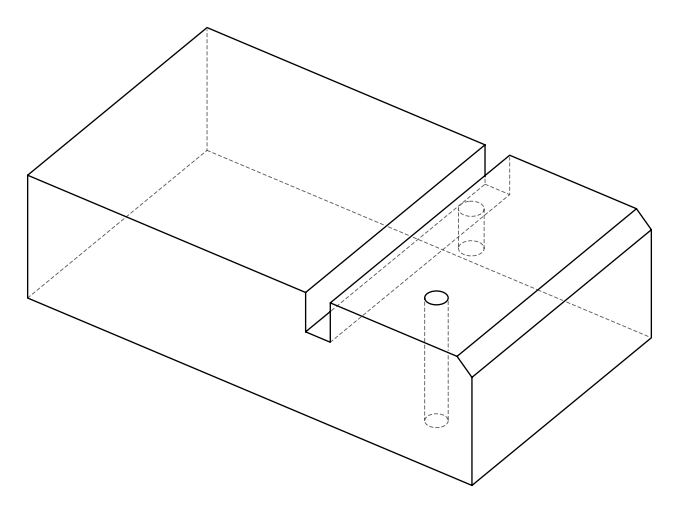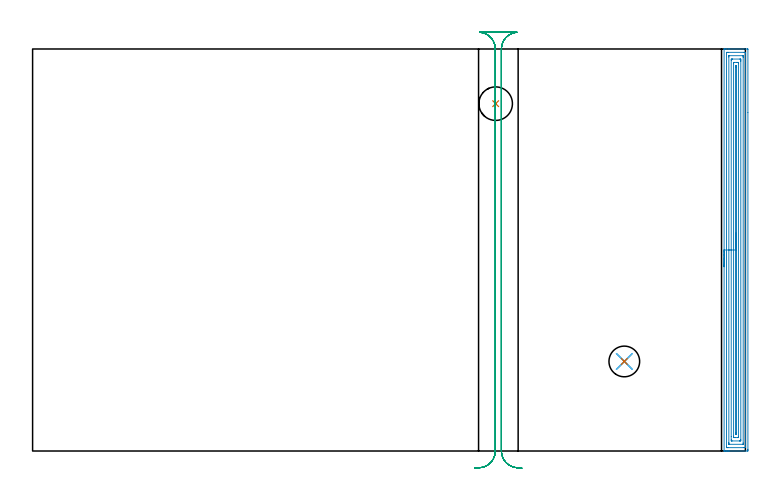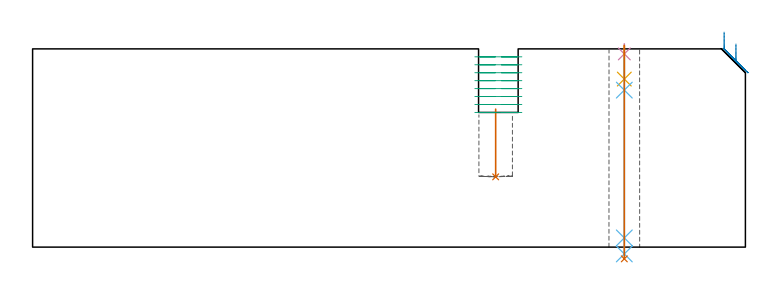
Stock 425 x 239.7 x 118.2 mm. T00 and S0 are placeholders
(PLAN: 7 operations, 6 tool changes, 22.3 min)
(1 INDEXABLE_INSERT_DRILL_BLIND_HOLE_FROM_SOLID | STEP1POCKET | NXT0302_011 | 0.17 min | 23858 mm3)
(2 AREA_MILL | FG_CHAMFER_SURFACE | UGT0205_001 | 11.67 min | 24168 mm3)
(3 MILL_RECTANGULAR_SLOT | SLOT_RECTANGULAR | UGT0201_094 | Follow Part, ap 5, ae 75% | 9.2 min | 202505 mm3)
(4 SPOT_DRILL | STEP1HOLE | NXT0321_9005460120000 | 0.05 min | 186 mm3)
(5 DRILL_BLIND_HOLE_INTO_CENTER | STEP1HOLE | NXT0301_128 | 0.08 min | 1724 mm3)
(6 GUN_DRILL_THROUGH_HOLE | STEP1HOLE | UGT0307_008 | 0.59 min | 9569 mm3)
(7 DRILL_TO_ENLARGE_THROUGH_HOLE | STEP1HOLE | UGT0301_252 | 0.51 min | 19552 mm3)
(TOOL NXT0302_011 | Index. Insert Drill 20mm [880-D2000L25-05] | D20 PA176 FL100 Z2)
(TOOL UGT0205_001 | Chamfer Mill 20 x 3 x 45 deg. | D20 FL50 Z2)
(TOOL UGT0201_094 | End mill 20 mm | D20 FL38 Z4)
(TOOL NXT0321_9005460120000 | NC Spot Drill, 142deg, 12mm, Carbide, Uncoated | D12 PA142 FL30 Z2)
(TOOL NXT0301_128 | Carbide Drill 12mm [861.1-1200-036A1-GP GC34] | D12 PA150 FL37.4 Z2)
(TOOL UGT0307_008 | Gun Drill 11 mm | D11 PA130 FL24 Z1)
(TOOL UGT0301_252 | Twist Drill 18.3 mm | D18.3 PA118 FL135 Z2)
(OP 1 INDEXABLE_INSERT_DRILL_BLIND_HOLE_FROM_SOLID)
G17 G21 G94 G90
T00 M6
G54
G17 G0 G90 X276.1 Y207.1 S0 M3
G43 Z128.2 H1
G94 G81 G98 Z41.9 F250. R82.3
G80
M5
M2
(OP 2 AREA_MILL)
G17 G21 G94 G90
T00 M6
G54
G17 G0 G90 X412.3 Y109.85 S1061 M3
G43 Z128.2 H0
G94 G1 Y109.888 Z127.328 F250.
Y110.002 Z126.463
Y110.191 Z125.612
Y110.453 Z124.78
Y110.787 Z123.974
Y111.19 Z123.2
Y111.659 Z122.464
Y112.19 Z121.772
Y112.779 Z121.129
Y113.422 Z120.539
Y114.114 Z120.008
Y114.85 Z119.54
Y115.624 Z119.137
Y116.43 Z118.803
Y117.262 Z118.541
Y118.114 Z118.352
Y118.978 Z118.238
Y119.85 Z118.2
Y239.531
X412.303 Y239.693 Z118.188
X412.313 Y239.7 Z118.178
X412.659 Z117.84
X412.992 Z117.507
X413.659 Z116.836
X414.876 Z115.621
X415.426 Z115.069
X426.024 Z104.473
X426.302 Y239.697 Z104.196
X426.492 Y239.69 Z104.006
X426.499 Y239.498 Z103.999
X426.5 Y201.888 Z104.
Y1.027
X426.499 Y0.615 Z104.001
X426.495 Y0.139 Z104.003
X426.492 Y0.009 Z104.006
X426.024 Y0. Z104.473
X415.426 Z115.069
X414.876 Z115.621
X414.542 Z115.954
X413.992 Z116.504
X413.659 Z116.836
X412.993 Z117.507
X412.659 Z117.84
X412.313 Z118.178
X412.303 Y0.007 Z118.188
X412.3 Y0.169 Z118.2
Y119.85
X413.714 Z116.786
X413.715 Y237.508 Z116.785
X413.716 Y237.613 Z116.784
X413.719 Y237.664 Z116.781
X413.72 Y237.683 Z116.78
X413.749 Y237.69 Z116.751
X414.148 Y237.698 Z116.352
X414.542 Y237.699 Z115.958
X415.029 Y237.7 Z115.471
X424.258 Y237.699 Z106.242
X424.747 Y237.697 Z105.753
X424.973 Y237.69 Z105.527
X425.079 Y237.683 Z105.421
X425.085 Y237.355 Z105.415
Y237.299
Y2.192
X425.084 Y2.087 Z105.416
X425.082 Y2.036 Z105.418
X425.08 Y2.017 Z105.42
X425.051 Y2.01 Z105.449
X424.652 Y2.002 Z105.848
X424.258 Y2.001 Z106.242
X423.771 Y2. Z106.729
X414.542 Y2.001 Z115.958
X414.053 Y2.003 Z116.447
X413.827 Y2.01 Z116.673
X413.721 Y2.017 Z116.779
X413.715 Y2.345 Z116.785
Y2.401
X413.714 Y119.85 Z116.786
X415.128 Z115.372
X415.129 Y234.919 Z115.371
X415.131 Y235.512 Z115.369
X415.134 Y235.662 Z115.366
X415.135 Y235.69 Z115.365
X415.178 Y235.695 Z115.322
X415.241 Y235.699 Z115.259
X423.189 Y235.7 Z107.311
X423.374 Y235.697 Z107.126
X423.56 Y235.69 Z106.94
X423.665 Y235.683 Z106.835
X423.668 Y235.612 Z106.832
X423.67 Y235.512 Z106.83
X423.671 Y235.212 Z106.829
X423.672 Y234.619 Z106.828
X423.671 Y4.781 Z106.829
X423.669 Y4.188 Z106.831
X423.667 Y4.038 Z106.833
X423.665 Y4.01 Z106.835
X423.622 Y4.005 Z106.878
X423.559 Y4.001 Z106.941
X415.611 Y4. Z114.889
X415.426 Y4.003 Z115.074
X415.24 Y4.01 Z115.26
X415.135 Y4.017 Z115.365
X415.132 Y4.088 Z115.368
X415.13 Y4.188 Z115.37
X415.129 Y4.488 Z115.371
X415.128 Y5.081 Z115.372
Y119.85
X416.543 Z113.957
X416.544 Y232.833 Z113.956
X416.549 Y233.483 Z113.951
X416.556 Y233.69 Z113.944
X416.763 Y233.695 Z113.737
X417.192 Y233.7 Z113.308
X417.218 Z113.282
X421.634 Z108.866
X422.042 Y233.695 Z108.458
X422.239 Y233.69 Z108.261
X422.25 Y233.579 Z108.25
X422.256 Y233.071 Z108.244
X422.257 Y232.833 Z108.243
Y232.176
Y6.867
X422.251 Y6.217 Z108.249
X422.244 Y6.01 Z108.256
X422.037 Y6.005 Z108.463
X421.608 Y6. Z108.892
X421.582 Z108.918
X417.166 Z113.334
X416.758 Y6.005 Z113.742
X416.561 Y6.01 Z113.939
X416.55 Y6.121 Z113.95
X416.544 Y6.629 Z113.956
X416.543 Y8.653 Z113.957
Y119.85
X417.957 Z112.543
X417.958 Y231.286 Z112.542
X417.961 Y231.525 Z112.539
X417.964 Y231.677 Z112.536
X417.996 Y231.69 Z112.504
X418.075 Y231.694 Z112.425
X418.313 Y231.699 Z112.187
X420.079 Y231.7 Z110.421
X420.725 Y231.694 Z109.775
X420.816 Y231.69 Z109.684
X420.836 Y231.685 Z109.664
X420.84 Y231.565 Z109.66
X420.842 Y231.406 Z109.658
X420.843 Y231.166 Z109.657
Y231.047
X420.842 Y8.414 Z109.658
X420.839 Y8.175 Z109.661
X420.836 Y8.023 Z109.664
X420.804 Y8.01 Z109.696
X420.725 Y8.006 Z109.775
X420.487 Y8.001 Z110.013
X418.721 Y8. Z111.779
X418.075 Y8.006 Z112.425
X417.984 Y8.01 Z112.516
X417.964 Y8.015 Z112.536
X417.961 Y8.135 Z112.539
X417.958 Y8.294 Z112.542
X417.957 Y8.773 Z112.543
Y119.85
X419.371 Z111.129
Y228.843
X419.373 Y229.26 Z111.127
X419.377 Y229.644 Z111.123
X419.378 Y229.682 Z111.122
X419.413 Y229.694 Z111.087
X419.422 Y229.69 Z111.078
X419.424 Y229.682 Z111.076
X419.429 Y229.26 Z111.071
Y229.202
Y10.857
X419.427 Y10.44 Z111.073
X419.423 Y10.056 Z111.077
X419.422 Y10.018 Z111.078
X419.387 Y10.006 Z111.113
X419.378 Y10.01 Z111.122
X419.376 Y10.018 Z111.124
X419.371 Y10.44 Z111.129
Y10.498
Y119.85
Y120.722 Z111.167
Y121.587 Z111.281
Y122.438 Z111.47
Y123.27 Z111.732
Y124.076 Z112.066
Y124.85 Z112.469
Y125.586 Z112.937
Y126.278 Z113.468
Y126.921 Z114.058
Y127.51 Z114.701
Y128.042 Z115.393
Y128.51 Z116.129
Y128.913 Z116.903
Y129.247 Z117.709
Y129.509 Z118.541
Y129.698 Z119.392
Y129.812 Z120.257
Y129.85 Z121.129
G0 Z128.2
M5
M2
(OP 3 MILL_RECTANGULAR_SLOT)
G17 G21 G94 G90
T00 M6
G54
G17 G0 G90 X291.717 Y-10.202 S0 M3
G43 Z128.2 H0
Z113.462
G94 G1 X288.726 Y-9.97 F250.
G2 X279.5 Y0. R10. F500.
G1 Y239.7
G2 X288.726 Y249.67 R10.
G1 Y249.7
X266.674
Y249.67
G2 X275.9 Y239.7 R10.
G1 Y0.
G2 X266.674 Y-9.97 R10.
G1 X263.683 Y-10.202 F250.
G0 X291.717 Z108.725
G1 X288.726 Y-9.97
G2 X279.5 Y0. R10. F500.
G1 Y239.7
G2 X288.726 Y249.67 R10.
G1 Y249.7
X266.674
Y249.67
G2 X275.9 Y239.7 R10.
G1 Y0.
G2 X266.674 Y-9.97 R10.
G1 X263.683 Y-10.202 F250.
G0 X291.717 Z103.987
G1 X288.726 Y-9.97
G2 X279.5 Y0. R10. F500.
G1 Y239.7
G2 X288.726 Y249.67 R10.
G1 Y249.7
X266.674
Y249.67
G2 X275.9 Y239.7 R10.
G1 Y0.
G2 X266.674 Y-9.97 R10.
G1 X263.683 Y-10.202 F250.
G0 X291.717 Z99.25
G1 X288.726 Y-9.97
G2 X279.5 Y0. R10. F500.
G1 Y239.7
G2 X288.726 Y249.67 R10.
G1 Y249.7
X266.674
Y249.67
G2 X275.9 Y239.7 R10.
G1 Y0.
G2 X266.674 Y-9.97 R10.
G1 X263.683 Y-10.202 F250.
G0 X291.717 Z94.512
G1 X288.726 Y-9.97
G2 X279.5 Y0. R10. F500.
G1 Y239.7
G2 X288.726 Y249.67 R10.
G1 Y249.7
X266.674
Y249.67
G2 X275.9 Y239.7 R10.
G1 Y0.
G2 X266.674 Y-9.97 R10.
G1 X263.683 Y-10.202 F250.
G0 X291.717 Z89.775
G1 X288.726 Y-9.97
G2 X279.5 Y0. R10. F500.
G1 Y239.7
G2 X288.726 Y249.67 R10.
G1 Y249.7
X266.674
Y249.67
G2 X275.9 Y239.7 R10.
G1 Y0.
G2 X266.674 Y-9.97 R10.
G1 X263.683 Y-10.202 F250.
G0 X291.717 Z85.037
G1 X288.726 Y-9.97
G2 X279.5 Y0. R10. F500.
G1 Y239.7
G2 X288.726 Y249.67 R10.
G1 Y249.7
X266.674
Y249.67
G2 X275.9 Y239.7 R10.
G1 Y0.
G2 X266.674 Y-9.97 R10.
G1 X263.683 Y-10.202 F250.
G0 X291.717 Z80.3
G1 X288.726 Y-9.97
G2 X279.5 Y0. R10. F500.
G1 Y239.7
G2 X288.726 Y249.67 R10.
G1 Y249.7
X266.674
Y249.67
G2 X275.9 Y239.7 R10.
G1 Y0.
G2 X266.674 Y-9.97 R10.
G1 X263.683 Y-10.202 F250.
G0 Z128.2
M5
M2
(OP 4 SPOT_DRILL)
G17 G21 G94 G90
T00 M6
G54
G17 G0 G90 X352.8 Y53.4 S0 M3
G43 Z128.2 H0
G94 G81 G98 Z115.2 F250. R121.2
G80
M5
M2
(OP 5 DRILL_BLIND_HOLE_INTO_CENTER)
G17 G21 G94 G90
T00 M6
G54
G17 G0 G90 X352.8 Y53.4 S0 M3
G43 Z128.2 H1
G94 G81 G98 Z100.2 F250. R120.2
G80
M5
M2
(OP 6 GUN_DRILL_THROUGH_HOLE)
G17 G21 G94 G90
T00 M6
G54
G17 G0 G90 X352.8 Y53.4 M8
G43 Z128.2 H0
Z113.34
S716 M3
G94 G1 Z93.609 F125. M26
G4 X.084
Z5.5 F250.
G4 X.084
Z-4.065 F125.
G4 X.084
M5
M9
G0 Z113.34
Z128.2
M2
(OP 7 DRILL_TO_ENLARGE_THROUGH_HOLE)
G17 G21 G94 G90
T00 M6
G54
G17 G0 G90 X352.8 Y53.4 S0 M3
G43 Z128.2 H0
G94 G73 G98 Z-6.998 F250. Q17.885 R120.2
G80
M5
M2
